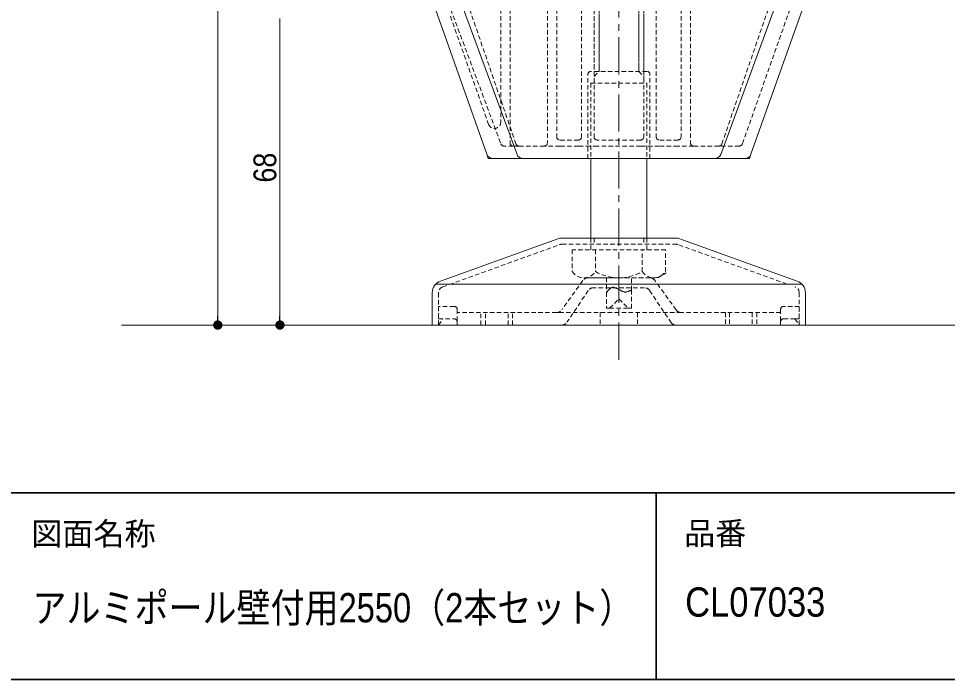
# Model space of a CAD drawing. Units: millimetres on the paper. Extents: x -396 to 396, y -304 to 304.
# Drawn here: x -275.3 to -125.9, y -277 to -170.7 of the extents above; entities that cross this region are included whole.
import ezdxf
from ezdxf.enums import TextEntityAlignment as Align

# ---------------------------------------------------------------- set-up
doc = ezdxf.new("R2010")
doc.units = ezdxf.units.MM
doc.header["$PDMODE"] = 32
doc.header["$PDSIZE"] = 0.5
for name, pattern in [('USER2', [1.11, 0.71, -0.4]), ('USER3', [10.5, 8, -0.5, 0.5, -0.5, 0.5, -0.5]), ('USER4', [9.172222, 5.997222, -1.058333, 1.058333, -1.058333])]:
    doc.linetypes.add(name, pattern=pattern)
for name, color, linetype, lineweight in [('0-0_2寸法-1', 7, 'Continuous', 15), ('0-1_0', 7, 'Continuous', 25), ('0-3_1図面枠', 7, 'Continuous', 20), ('0-5_3一般', 7, 'USER2', 15)]:
    doc.layers.add(name, color=color, linetype=linetype, lineweight=lineweight)
doc.layers.add('0-2_Defpoints', color=7, linetype='Continuous')
doc.styles.add('ＭＳ Ｐゴシック', font='')
doc.styles.get('ＭＳ Ｐゴシック').set_extended_font_data('MS PGothic')

# ---------------------------------------------------------------- blocks, each defined once
blk = doc.blocks.new('グループ-2')
at = {"layer": '0-3_1図面枠', "lineweight": 35}
for p, q in [((-190, -247), (190, -247)), ((6, -247), (6, -277))]:
    blk.add_line(p, q, dxfattribs=at)
blk.add_lwpolyline([(-190, 277), (190, 277), (190, -277), (-190, -277)], close=True, dxfattribs=at)
blk = doc.blocks.new('図面枠')
at = {"layer": '0-3_1図面枠'}
blk.add_blockref('グループ-2', (0, 0), dxfattribs=at)
at = {"layer": '0-3_1図面枠', "style": 'ＭＳ Ｐゴシック'}
for s, p in [('図面名称', (-94.501, -256.499)), ('品番', (10.482, -256.421))]:
    blk.add_text(s, height=3.666, dxfattribs=at).set_placement(p, align=Align.BOTTOM_LEFT)
blk = doc.blocks.new('グループ-16')
at = {"layer": '0-5_3一般'}
for p, q in [((-5.797, -212.845), (-9.203, -217.555)), ((0, -212.4), (-4.965, -212.4)), ((4.965, -212.4), (0, -212.4)), ((9.203, -217.555), (5.797, -212.845)), ((-4.941, -214.445), (-8.347, -219.555)), ((4.109, -214), (-4.109, -214)), ((4.941, -214.445), (8.347, -219.555)), ((-26.5, -217), (-29, -217)), ((-29, -217), (-29, -219)), ((-10.035, -218), (-26, -218)), ((-22.2, -220), (-22.2, -218)), ((-21.444, -220), (-21.444, -218)), ((-17.8, -220), (-17.8, -218)), ((-17.119, -220), (-17.119, -218)), ((-3, -218), (-3, -220)), ((3, -218), (3, -220)), ((26, -218), (10.035, -218)), ((17.119, -218), (17.119, -220)), ((17.8, -218), (17.8, -220)), ((21.444, -218), (21.444, -220)), ((22.2, -218), (22.2, -220)), ((26, -217.5), (26, -219.5)), ((29, -217), (26.5, -217)), ((29, -219), (29, -217)), ((-29, -219), (-26.5, -219)), ((26, -219.5), (26, -220)), ((26.5, -219), (29, -219)), ((-26, -220), (-9.179, -220)), ((-9.179, -220), (0, -220)), ((0, -220), (9.179, -220)), ((9.179, -220), (26, -220))]:
    blk.add_line(p, q, dxfattribs=at)
for points in [[(-26, -217.5), (-26, -219.5), (-26, -220)], [(10.035, -218), (0, -218), (-10.035, -218)]]:
    blk.add_lwpolyline(points, dxfattribs=at)
for centre, radius, start, end in [((-4.965, -213.4), 1, 90, 146.30993), ((4.965, -213.4), 1, 33.69007, 90), ((-4.109, -215), 1, 90, 146.30993), ((4.109, -215), 1, 33.69007, 90), ((-26.5, -217.5), 0.5, 0, 90), ((-10.035, -217), 1, 270, 326.30993), ((10.035, -217), 1, 213.69007, 270), ((26.5, -217.5), 0.5, 90, 180), ((-26.5, -219.5), 0.5, 0, 90), ((26.5, -219.5), 0.5, 90, 180), ((-9.179, -219), 1, 270, 326.30993), ((9.179, -219), 1, 213.69007, 270)]:
    blk.add_arc(centre, radius, start, end, dxfattribs=at)
blk = doc.blocks.new('グループ-17')
at = {"layer": '0-5_3一般'}
for p, q in [((-4, -149.203), (-4, -189.738)), ((4, -149.203), (4, -189.738)), ((-27.037, -169.203), (-18.965, -190.878)), ((-24, -169.203), (-16.557, -190.866)), ((-19, -169.203), (-19, -187.384)), ((-17.5, -169.203), (-17.5, -190.703)), ((-11.5, -169.203), (-11.5, -190.703)), ((-10, -169.203), (-10, -189.738)), ((-6, -169.203), (-6, -189.738)), ((-4, -169.203), (-4, -179.203)), ((-3.2, -169.203), (-3.2, -179.203)), ((3.2, -169.203), (3.2, -179.203)), ((4, -169.203), (4, -179.203)), ((6, -169.203), (6, -189.738)), ((10, -169.203), (10, -189.738)), ((11.5, -169.203), (11.5, -190.703)), ((24, -169.203), (16.557, -190.866)), ((27.5, -169.203), (19.846, -190.87)), ((-27.1, -170.333), (-20.943, -187.718)), ((4.5, -179.203), (-4.5, -179.203)), ((-5, -193.203), (-5, -179.703)), ((5, -193.203), (5, -179.703)), ((-6.5, -190.238), (-9.5, -190.238)), ((3.5, -190.238), (-3.5, -190.238)), ((9.5, -190.238), (6.5, -190.238)), ((-17, -191.203), (-18.497, -191.203)), ((-16.084, -191.203), (-17, -191.203)), ((-12, -191.203), (-16.084, -191.203)), ((-9.5, -191.203), (-12, -191.203)), ((-6.5, -191.203), (-9.5, -191.203)), ((-3.5, -191.203), (-6.5, -191.203)), ((3.5, -191.203), (-3.5, -191.203)), ((19.374, -191.203), (16.084, -191.203))]:
    blk.add_line(p, q, dxfattribs=at)
at = {"layer": '0-5_3一般', "linetype": 'Continuous'}
for p, q in [((-21.236, -192.537), (-29.5, -169.203)), ((-24.967, -169.203), (-16.382, -192.548)), ((24.967, -169.203), (16.382, -192.548)), ((29.5, -169.203), (21.236, -192.537)), ((-20.293, -193.203), (-21, -193.203)), ((20.293, -193.203), (-20.293, -193.203))]:
    blk.add_line(p, q, dxfattribs=at)
at = {"layer": '0-5_3一般', "linetype": 'USER3'}
for p, q in [((-21, -193.203), (-21.236, -192.537)), ((21.236, -192.537), (21, -193.203)), ((21, -193.203), (20.293, -193.203))]:
    blk.add_line(p, q, dxfattribs=at)
at = {"layer": '0-5_3一般'}
for points in [[(9.5, -191.203), (6.5, -191.203), (3.5, -191.203)], [(16.084, -191.203), (12, -191.203), (9.5, -191.203)]]:
    blk.add_lwpolyline(points, dxfattribs=at)
for centre, radius, start, end in [((-4.5, -179.703), 0.5, 90, 180), ((4.5, -179.703), 0.5, 0, 90), ((-20, -187.384), 1, 199.50245, 0), ((-18.497, -190.703), 0.5, 200.42509, 270), ((-17, -190.703), 0.5, 180, 270), ((-16.084, -190.703), 0.5, 198.96185, 270), ((-12, -190.703), 0.5, 270, 0), ((-9.5, -189.738), 0.5, 180, 270), ((-6.5, -189.738), 0.5, 270, 0), ((-3.5, -189.738), 0.5, 180, 270), ((3.5, -189.738), 0.5, 270, 0), ((6.5, -189.738), 0.5, 180, 270), ((9.5, -189.738), 0.5, 270, 0), ((12, -190.703), 0.5, 180, 270), ((16.084, -190.703), 0.5, 270, 341.03815), ((19.374, -190.703), 0.5, 270, 340.54294)]:
    blk.add_arc(centre, radius, start, end, dxfattribs=at)
at = {"layer": '0-5_3一般', "linetype": 'Continuous'}
for centre, start, end in [((-20.293, -192.203), 199.50245, 270), ((-15.443, -192.203), 200.18993, 270), ((15.443, -192.203), 270, 339.81007), ((20.293, -192.203), 270, 340.49755)]:
    blk.add_arc(centre, 1, start, end, dxfattribs=at)
blk = doc.blocks.new('グループ-18')
at = {"layer": '0-5_3一般', "linetype": 'Continuous'}
for p, q in [((-9.156, -206), (9.156, -206)), ((-28.668, -212.928), (-9.824, -206.114)), ((28.668, -212.928), (9.824, -206.114)), ((11.496, -213.4), (-29.415, -213.4)), ((29.415, -213.4), (11.496, -213.4)), ((-30, -220), (-30, -214.813)), ((30, -214.813), (30, -220)), ((-30, -220), (30, -220))]:
    blk.add_line(p, q, dxfattribs=at)
at = {"layer": '0-5_3一般'}
for p, q in [((-4, -206), (-4, -207)), ((-4, -206), (-4, -207)), ((4, -206), (4, -207)), ((4, -206), (4, -207)), ((-28.334, -213.871), (-9.49, -207.057)), ((-9.156, -207), (9.156, -207)), ((27.005, -213.4), (9.49, -207.057)), ((-29, -220), (-29, -214.813)), ((29, -214.813), (29, -220))]:
    blk.add_line(p, q, dxfattribs=at)
for points in [[(-29, -220), (-28.3, -219), (-29, -219)], [(29, -219), (28.3, -219), (29, -220)]]:
    blk.add_lwpolyline(points, dxfattribs=at)
at = {"layer": '0-5_3一般', "linetype": 'Continuous'}
for centre, start, end in [((-9.156, -208), 90, 109.50245), ((9.156, -208), 70.49755, 90), ((-28, -214.813), 109.50245, 180), ((28, -214.813), 0, 70.49755)]:
    blk.add_arc(centre, 2, start, end, dxfattribs=at)
at = {"layer": '0-5_3一般'}
for centre, start, end in [((-9.156, -208), 90, 109.50245), ((9.156, -208), 70.49755, 90), ((-28, -214.813), 109.50245, 180), ((28, -214.813), 0, 70.49755)]:
    blk.add_arc(centre, 1, start, end, dxfattribs=at)
blk = doc.blocks.new('グループ-19')
at = {"layer": '0-5_3一般'}
for p, q in [((-4, -181.103), (-4, -151.103)), ((-3.2, -151.103), (-3.2, -179.203)), ((3.2, -151.103), (3.2, -179.203)), ((4, -151.103), (4, -181.103)), ((-4, -179.203), (4, -179.203)), ((-4, -180.003), (-3.2, -179.203)), ((3.2, -179.203), (4, -180.003)), ((-4.5, -181.103), (4.5, -181.103)), ((-4.5, -181.103), (-4.5, -193.203)), ((4.5, -181.103), (4.5, -193.203)), ((-4.5, -206), (-4.5, -207)), ((4.5, -206), (4.5, -207)), ((-4.5, -207.9), (-4.5, -207)), ((4.5, -207.9), (4.5, -207)), ((-7.506, -207.9), (-7.506, -211.4)), ((-3.753, -207.9), (-3.753, -211.4)), ((3.753, -211.4), (3.753, -207.9)), ((6.235, -212.4), (7.589, -211.618)), ((-5.629, -212.4), (5.629, -212.4)), ((-2, -212.4), (-2, -214.746)), ((2, -214.394), (2, -212.4)), ((-2, -214.746), (-2, -217.3)), ((2, -217.3), (2, -214.394)), ((-2, -217.3), (-1.5, -217.3)), ((-1.5, -217.3), (1.5, -217.3)), ((1.5, -217.3), (2, -217.3))]:
    blk.add_line(p, q, dxfattribs=at)
at = {"layer": '0-5_3一般', "linetype": 'Continuous'}
for p, q in [((-4.5, -193.203), (-4.5, -206)), ((4.5, -193.203), (4.5, -206))]:
    blk.add_line(p, q, dxfattribs=at)
at = {"layer": '0-5_3一般'}
for points in [[(7.506, -211.4), (7.506, -207.9), (-7.506, -207.9)], [(-2, -214.746), (-1.967, -214.71), (-1.932, -214.674), (-1.897, -214.636), (-1.86, -214.598), (-1.822, -214.558), (-1.783, -214.517), (-1.743, -214.475), (-1.701, -214.432), (-1.659, -214.388), (-1.615, -214.342), (-1.57, -214.296), (-1.524, -214.249), (-1.476, -214.2), (-1.428, -214.151), (-1.378, -214.103), (-1.327, -214.062), (-1.275, -214.025), (-1.221, -213.994), (-1.166, -213.969), (-1.11, -213.949), (-1.053, -213.935), (-0.994, -213.926), (-0.934, -213.923), (-0.873, -213.925), (-0.811, -213.933), (-0.747, -213.946), (-0.682, -213.965), (-0.616, -213.989), (-0.549, -214.016), (-0.481, -214.045), (-0.413, -214.075), (-0.345, -214.106), (-0.276, -214.139), (-0.207, -214.173), (-0.137, -214.208), (-0.067, -214.244), (0.004, -214.281), (0.075, -214.32), (0.146, -214.36)], [(0.146, -214.36), (0.218, -214.401), (0.291, -214.443), (0.363, -214.486), (0.436, -214.528), (0.508, -214.565), (0.578, -214.598), (0.648, -214.626), (0.717, -214.649), (0.785, -214.667), (0.852, -214.681), (0.918, -214.69), (0.983, -214.695), (1.048, -214.695), (1.111, -214.69), (1.174, -214.681), (1.235, -214.666), (1.296, -214.648), (1.356, -214.627), (1.414, -214.606), (1.47, -214.586), (1.526, -214.567), (1.579, -214.548), (1.632, -214.529), (1.683, -214.511), (1.732, -214.493), (1.781, -214.475), (1.827, -214.458), (1.873, -214.442), (1.917, -214.425), (1.959, -214.41), (2, -214.394), (2, -214.394)], [(-1.5, -217.3), (0, -215.8), (1.5, -217.3)]]:
    blk.add_lwpolyline(points, dxfattribs=at)
for centre, radius, start, end in [((-5.629, -210.14), 2.26, 213.89024, 326.10976), ((0, -204.858), 7.542, 240.15828, 299.84172), ((5.629, -210.14), 2.26, 213.89024, 326.10976)]:
    blk.add_arc(centre, radius, start, end, dxfattribs=at)
for name in ['グループ-18', 'グループ-16', 'グループ-17']:
    blk.add_blockref(name, (0, 0), dxfattribs=at)
blk = doc.blocks.new('グループ-22')
at = {"layer": '0-5_3一般', "linetype": 'USER4'}
blk.add_line((0, -225.578), (0, 46.183), dxfattribs=at)
at = {"layer": '0-5_3一般'}
blk.add_blockref('グループ-19', (0, 0), dxfattribs=at)
blk = doc.blocks.new('グループ-23')
at = {"layer": '0-5_3一般', "linetype": 'Continuous'}
blk.add_line((-80, -220), (80, -220), dxfattribs=at)
at = {"layer": '0-5_3一般'}
blk.add_blockref('グループ-22', (0, 0), dxfattribs=at)
blk = doc.blocks.new('_Dot')
at = {"layer": '0-1_0'}
blk.add_line((-0.5, 0), (-1, 0), dxfattribs=at)
for points in [[(0, 0), (-0.5, 0), (-0.4961, 0.0627)], [(0, 0), (-0.4961, -0.0627), (-0.5, 0)], [(0, 0), (-0.4961, 0.0627), (-0.4843, 0.1243)], [(0, 0), (-0.4843, -0.1243), (-0.4961, -0.0627)], [(0, 0), (-0.4843, 0.1243), (-0.4649, 0.1841)], [(0, 0), (-0.4649, -0.1841), (-0.4843, -0.1243)], [(0, 0), (-0.4649, 0.1841), (-0.4382, 0.2409)], [(0, 0), (-0.4382, -0.2409), (-0.4649, -0.1841)], [(0, 0), (-0.4382, 0.2409), (-0.4045, 0.2939)], [(0, 0), (-0.4045, -0.2939), (-0.4382, -0.2409)], [(0, 0), (-0.4045, 0.2939), (-0.3645, 0.3423)], [(0, 0), (-0.3645, -0.3423), (-0.4045, -0.2939)], [(0, 0), (-0.3645, 0.3423), (-0.3187, 0.3853)], [(0, 0), (-0.3187, -0.3853), (-0.3645, -0.3423)], [(0, 0), (-0.3187, 0.3853), (-0.2679, 0.4222)], [(0, 0), (-0.2679, -0.4222), (-0.3187, -0.3853)], [(0, 0), (-0.2679, 0.4222), (-0.2129, 0.4524)], [(0, 0), (-0.2129, -0.4524), (-0.2679, -0.4222)], [(0, 0), (-0.2129, 0.4524), (-0.1545, 0.4755)], [(0, 0), (-0.1545, -0.4755), (-0.2129, -0.4524)], [(0, 0), (-0.1545, 0.4755), (-0.0937, 0.4911)], [(0, 0), (-0.0937, -0.4911), (-0.1545, -0.4755)], [(0, 0), (-0.0937, 0.4911), (-0.0314, 0.499)], [(0, 0), (-0.0314, -0.499), (-0.0937, -0.4911)], [(0, 0), (-0.0314, 0.499), (0.0314, 0.499)], [(0, 0), (0.0314, -0.499), (-0.0314, -0.499)], [(0, 0), (0.0314, 0.499), (0.0937, 0.4911)], [(0, 0), (0.0937, 0.4911), (0.1545, 0.4755)], [(0, 0), (0.1545, 0.4755), (0.2129, 0.4524)], [(0, 0), (0.2129, 0.4524), (0.2679, 0.4222)], [(0, 0), (0.2679, 0.4222), (0.3187, 0.3853)], [(0, 0), (0.3187, 0.3853), (0.3645, 0.3423)], [(0, 0), (0.3645, 0.3423), (0.4045, 0.2939)], [(0, 0), (0.4045, 0.2939), (0.4382, 0.2409)], [(0, 0), (0.4382, 0.2409), (0.4649, 0.1841)], [(0, 0), (0.4649, 0.1841), (0.4843, 0.1243)], [(0, 0), (0.4843, 0.1243), (0.4961, 0.0627)], [(0, 0), (0.4961, 0.0627), (0.5, 0)], [(0, 0), (0.0937, -0.4911), (0.0314, -0.499)], [(0, 0), (0.1545, -0.4755), (0.0937, -0.4911)], [(0, 0), (0.2129, -0.4524), (0.1545, -0.4755)], [(0, 0), (0.2679, -0.4222), (0.2129, -0.4524)], [(0, 0), (0.3187, -0.3853), (0.2679, -0.4222)], [(0, 0), (0.3645, -0.3423), (0.3187, -0.3853)], [(0, 0), (0.4045, -0.2939), (0.3645, -0.3423)], [(0, 0), (0.4382, -0.2409), (0.4045, -0.2939)], [(0, 0), (0.4649, -0.1841), (0.4382, -0.2409)], [(0, 0), (0.4843, -0.1243), (0.4649, -0.1841)], [(0, 0), (0.4961, -0.0627), (0.4843, -0.1243)], [(0, 0), (0.5, 0), (0.4961, -0.0627)]]:
    blk.add_solid(points, dxfattribs=at)

msp = doc.modelspace()

# ---------------------------------------------------------------- linework, layer by layer
at = {"layer": '0-0_2寸法-1'}
for p, q in [((-243.25, -218.499), (-243.25, 35.719)), ((-233.25, -218.499), (-233.25, -170.704)), ((-235.25, -220), (-245.25, -220)), ((-231.25, -220), (-231.24, -220))]:
    msp.add_line(p, q, dxfattribs=at)
at = {"layer": '0-2_Defpoints'}
msp.add_point((-233.25, -220), dxfattribs=at)

# ---------------------------------------------------------------- block references
at = {"layer": '0-0_2寸法-1', "xscale": 1.500684, "yscale": 1.500684, "rotation": 270}
for p in [(-243.25, -220), (-233.25, -220)]:
    msp.add_blockref('_Dot', p, dxfattribs=at)
at = {"layer": '0-3_1図面枠'}
msp.add_blockref('図面枠', (-178.75, 0), dxfattribs=at)
at = {"layer": '0-5_3一般'}
msp.add_blockref('グループ-23', (-178.75, 0), dxfattribs=at)

# ---------------------------------------------------------------- texts
at = {"layer": '0-0_2寸法-1', "style": 'ＭＳ Ｐゴシック', "width": 0.9}
msp.add_text('68', height=3.666, rotation=90, dxfattribs=at).set_placement((-232.744, -197.081), align=Align.BOTTOM_LEFT)
at = {"layer": '0-3_1図面枠', "style": 'ＭＳ Ｐゴシック'}
for s, width, p in [('アルミポール壁付用2550（2本セット）', 0.85, (-273.046, -269.24)), ('CL07033', 0.9, (-168.098, -268.326))]:
    msp.add_text(s, height=4.717, dxfattribs=dict(at, width=width)).set_placement(p, align=Align.BOTTOM_LEFT)

doc.saveas('drawing.dxf')
